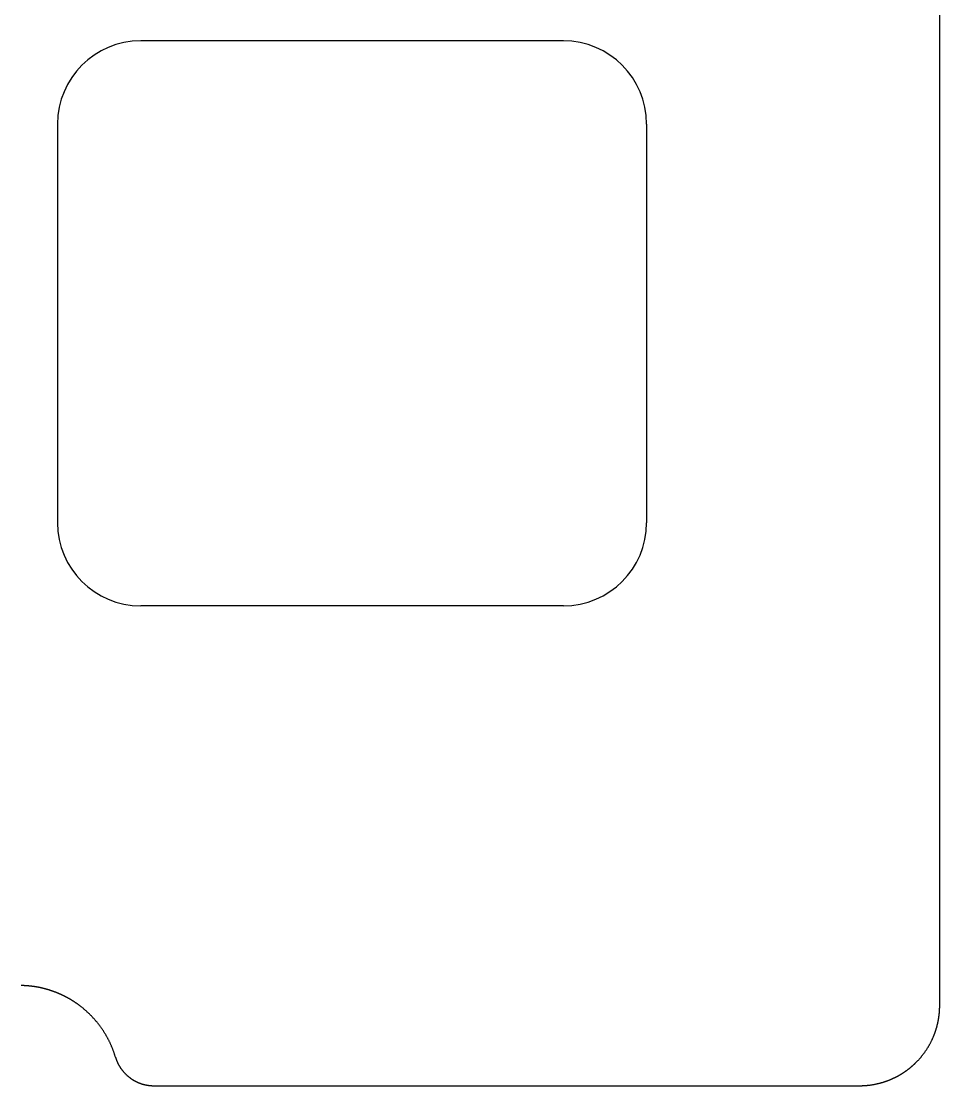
# Model space of a CAD drawing. Header units: millimetres. Extents: x -10 to 277, y -95 to 18.
# Drawn here: x 253.68 to 276.6, y -95.23 to -68.66 of the extents above; entities that cross this region are included whole.
import ezdxf

# ---------------------------------------------------------------- set-up
doc = ezdxf.new("R2010")
doc.units = ezdxf.units.MM
doc.header["$MEASUREMENT"] = 0
doc.layers.add('BLACK', color=7, linetype='CONTINUOUS')
doc.layers.add('Edge.Cuts', color=53, linetype='CONTINUOUS')

msp = doc.modelspace()

# ---------------------------------------------------------------- linework, layer by layer
at = {"layer": 'BLACK', "linetype": 'Continuous'}
for p, q in [((267.2125, -69.15), (256.662499, -69.15)), ((254.5875, -71.225), (254.5875, -81.175001)), ((269.2875, -71.225), (269.2875, -81.175)), ((267.2125, -83.25), (256.6625, -83.25))]:
    msp.add_line(p, q, dxfattribs=at)
at = {"layer": 'BLACK'}
for centre, radius, start, end in [((256.662504, -71.225004), 2.075004, 90.0001381, 179.9998896), ((267.2125, -71.225), 2.075, 0, 90), ((256.662502, -81.174998), 2.075002, 180.0000828, 269.9999448), ((267.2125, -81.175), 2.075, 270, 0)]:
    msp.add_arc(centre, radius, start, end, dxfattribs=at)
at = {"layer": 'Edge.Cuts', "linetype": 'Continuous'}
for p, q in [((276.6, -93.226), (276.6, 16.026)), ((253.686683, -92.726479), (253.679585, -92.726351)), ((253.693782, -92.726628), (253.686683, -92.726479)), ((253.700877, -92.726796), (253.693782, -92.726628)), ((253.707972, -92.726985), (253.700877, -92.726796)), ((253.715064, -92.727193), (253.707972, -92.726985)), ((253.722157, -92.727422), (253.715064, -92.727193)), ((253.729245, -92.72767), (253.722157, -92.727422)), ((253.736334, -92.727938), (253.729245, -92.72767)), ((253.743418, -92.728226), (253.736334, -92.727938)), ((253.750504, -92.728535), (253.743418, -92.728226)), ((253.757585, -92.728863), (253.750504, -92.728535)), ((253.764666, -92.729211), (253.757585, -92.728863)), ((253.771743, -92.729579), (253.764666, -92.729211)), ((253.778821, -92.729967), (253.771743, -92.729579)), ((253.785894, -92.730375), (253.778821, -92.729967)), ((253.792967, -92.730803), (253.785894, -92.730375)), ((253.800036, -92.73125), (253.792967, -92.730803)), ((253.807105, -92.731718), (253.800036, -92.73125)), ((253.81417, -92.732206), (253.807105, -92.731718)), ((253.821235, -92.732713), (253.81417, -92.732206)), ((253.828295, -92.733241), (253.821235, -92.732713)), ((253.835355, -92.733788), (253.828295, -92.733241)), ((253.842411, -92.734355), (253.835355, -92.733788)), ((253.849466, -92.734942), (253.842411, -92.734355)), ((253.856517, -92.735549), (253.849466, -92.734942)), ((253.863568, -92.736176), (253.856517, -92.735549)), ((253.870614, -92.736823), (253.863568, -92.736176)), ((253.877659, -92.737489), (253.870614, -92.736823)), ((253.8847, -92.738176), (253.877659, -92.737489)), ((253.891741, -92.738882), (253.8847, -92.738176)), ((253.898776, -92.739608), (253.891741, -92.738882)), ((253.905812, -92.740354), (253.898776, -92.739608)), ((253.912842, -92.74112), (253.905812, -92.740354)), ((253.919871, -92.741905), (253.912842, -92.74112)), ((253.926896, -92.742711), (253.919871, -92.741905)), ((253.93392, -92.743536), (253.926896, -92.742711)), ((253.940939, -92.744381), (253.93392, -92.743536)), ((253.947957, -92.745246), (253.940939, -92.744381)), ((253.95497, -92.746131), (253.947957, -92.745246)), ((253.961982, -92.747035), (253.95497, -92.746131)), ((253.968989, -92.747959), (253.961982, -92.747035)), ((253.975995, -92.748904), (253.968989, -92.747959)), ((253.982996, -92.749867), (253.975995, -92.748904)), ((253.989996, -92.750851), (253.982996, -92.749867)), ((253.99699, -92.751854), (253.989996, -92.750851)), ((254.003983, -92.752877), (253.99699, -92.751854)), ((254.010971, -92.75392), (254.003983, -92.752877)), ((254.017958, -92.754983), (254.010971, -92.75392)), ((254.024939, -92.756065), (254.017958, -92.754983)), ((254.031919, -92.757167), (254.024939, -92.756065)), ((254.038893, -92.758288), (254.031919, -92.757167)), ((254.045866, -92.75943), (254.038893, -92.758288)), ((254.052833, -92.760591), (254.045866, -92.75943)), ((254.059798, -92.761772), (254.052833, -92.760591)), ((254.066758, -92.762972), (254.059798, -92.761772)), ((254.073717, -92.764192), (254.066758, -92.762972)), ((254.080669, -92.765432), (254.073717, -92.764192)), ((254.08762, -92.766692), (254.080669, -92.765432)), ((254.094565, -92.767971), (254.08762, -92.766692)), ((254.101508, -92.769269), (254.094565, -92.767971)), ((254.108445, -92.770588), (254.101508, -92.769269)), ((254.11538, -92.771926), (254.108445, -92.770588)), ((254.122309, -92.773283), (254.11538, -92.771926)), ((254.129236, -92.774661), (254.122309, -92.773283)), ((254.136157, -92.776057), (254.129236, -92.774661)), ((254.143076, -92.777474), (254.136157, -92.776057)), ((254.149989, -92.778909), (254.143076, -92.777474)), ((254.1569, -92.780365), (254.149989, -92.778909)), ((254.163804, -92.78184), (254.1569, -92.780365)), ((254.170706, -92.783335), (254.163804, -92.78184)), ((254.177601, -92.784849), (254.170706, -92.783335)), ((254.184495, -92.786382), (254.177601, -92.784849)), ((254.191381, -92.787935), (254.184495, -92.786382)), ((254.198265, -92.789508), (254.191381, -92.787935)), ((254.205143, -92.7911), (254.198265, -92.789508)), ((254.212018, -92.792712), (254.205143, -92.7911)), ((254.218887, -92.794343), (254.212018, -92.792712)), ((254.225752, -92.795994), (254.218887, -92.794343)), ((254.232612, -92.797663), (254.225752, -92.795994)), ((254.239468, -92.799353), (254.232612, -92.797663)), ((254.246317, -92.801062), (254.239468, -92.799353)), ((254.253164, -92.80279), (254.246317, -92.801062)), ((254.260004, -92.804537), (254.253164, -92.80279)), ((254.26684, -92.806305), (254.260004, -92.804537)), ((254.27367, -92.808091), (254.26684, -92.806305)), ((254.280496, -92.809897), (254.27367, -92.808091)), ((254.287316, -92.811722), (254.280496, -92.809897)), ((254.294132, -92.813566), (254.287316, -92.811722)), ((254.300942, -92.81543), (254.294132, -92.813566)), ((254.307747, -92.817313), (254.300942, -92.81543)), ((254.314546, -92.819215), (254.307747, -92.817313)), ((254.321341, -92.821137), (254.314546, -92.819215)), ((254.328129, -92.823078), (254.321341, -92.821137)), ((254.334914, -92.825038), (254.328129, -92.823078)), ((254.341691, -92.827017), (254.334914, -92.825038)), ((254.348464, -92.829016), (254.341691, -92.827017)), ((254.35523, -92.831034), (254.348464, -92.829016)), ((254.361992, -92.833071), (254.35523, -92.831034)), ((254.368747, -92.835127), (254.361992, -92.833071)), ((254.375497, -92.837203), (254.368747, -92.835127)), ((254.38224, -92.839297), (254.375497, -92.837203)), ((254.388979, -92.841411), (254.38224, -92.839297)), ((254.395711, -92.843544), (254.388979, -92.841411)), ((254.402438, -92.845696), (254.395711, -92.843544)), ((254.409157, -92.847867), (254.402438, -92.845696)), ((254.415872, -92.850057), (254.409157, -92.847867)), ((254.42258, -92.852266), (254.415872, -92.850057)), ((254.429283, -92.854494), (254.42258, -92.852266)), ((254.435978, -92.856741), (254.429283, -92.854494)), ((254.442668, -92.859008), (254.435978, -92.856741)), ((254.449351, -92.861293), (254.442668, -92.859008)), ((254.456029, -92.863597), (254.449351, -92.861293)), ((254.462699, -92.86592), (254.456029, -92.863597)), ((254.469363, -92.868263), (254.462699, -92.86592)), ((254.47602, -92.870624), (254.469363, -92.868263)), ((254.482672, -92.873004), (254.47602, -92.870624)), ((254.489316, -92.875403), (254.482672, -92.873004)), ((254.495955, -92.877821), (254.489316, -92.875403)), ((254.502586, -92.880257), (254.495955, -92.877821)), ((254.509211, -92.882713), (254.502586, -92.880257)), ((254.515828, -92.885187), (254.509211, -92.882713)), ((254.52244, -92.88768), (254.515828, -92.885187)), ((254.529043, -92.890192), (254.52244, -92.88768)), ((254.535641, -92.892723), (254.529043, -92.890192)), ((254.54223, -92.895272), (254.535641, -92.892723)), ((254.548814, -92.89784), (254.54223, -92.895272)), ((254.555389, -92.900427), (254.548814, -92.89784)), ((254.561959, -92.903033), (254.555389, -92.900427)), ((254.56852, -92.905656), (254.561959, -92.903033)), ((254.575075, -92.9083), (254.56852, -92.905656)), ((254.581621, -92.910961), (254.575075, -92.9083)), ((254.588161, -92.913641), (254.581621, -92.910961)), ((254.594693, -92.91634), (254.588161, -92.913641)), ((254.601219, -92.919057), (254.594693, -92.91634)), ((254.607735, -92.921793), (254.601219, -92.919057)), ((254.614246, -92.924547), (254.607735, -92.921793)), ((254.620747, -92.92732), (254.614246, -92.924547)), ((254.627243, -92.930111), (254.620747, -92.92732)), ((254.633729, -92.932921), (254.627243, -92.930111)), ((254.640208, -92.935749), (254.633729, -92.932921)), ((254.646679, -92.938596), (254.640208, -92.935749)), ((254.653143, -92.941461), (254.646679, -92.938596)), ((254.659598, -92.944344), (254.653143, -92.941461)), ((254.666046, -92.947246), (254.659598, -92.944344)), ((254.672485, -92.950166), (254.666046, -92.947246)), ((254.678917, -92.953104), (254.672485, -92.950166)), ((254.685339, -92.956061), (254.678917, -92.953104)), ((254.691755, -92.959036), (254.685339, -92.956061)), ((254.698161, -92.962029), (254.691755, -92.959036)), ((254.70456, -92.96504), (254.698161, -92.962029)), ((254.71095, -92.96807), (254.70456, -92.96504)), ((254.717332, -92.971118), (254.71095, -92.96807)), ((254.723705, -92.974183), (254.717332, -92.971118)), ((254.73007, -92.977267), (254.723705, -92.974183)), ((254.736426, -92.980369), (254.73007, -92.977267)), ((254.742774, -92.98349), (254.736426, -92.980369)), ((254.749113, -92.986627), (254.742774, -92.98349)), ((254.755443, -92.989784), (254.749113, -92.986627)), ((254.761765, -92.992958), (254.755443, -92.989784)), ((254.768078, -92.99615), (254.761765, -92.992958)), ((254.774381, -92.99936), (254.768078, -92.99615)), ((254.780676, -93.002588), (254.774381, -92.99936)), ((254.786962, -93.005834), (254.780676, -93.002588)), ((254.793239, -93.009097), (254.786962, -93.005834)), ((254.799507, -93.012379), (254.793239, -93.009097)), ((254.805766, -93.015678), (254.799507, -93.012379)), ((254.812015, -93.018995), (254.805766, -93.015678)), ((254.818256, -93.02233), (254.812015, -93.018995)), ((254.824487, -93.025683), (254.818256, -93.02233)), ((254.830709, -93.029053), (254.824487, -93.025683)), ((254.836921, -93.032441), (254.830709, -93.029053)), ((254.843124, -93.035846), (254.836921, -93.032441)), ((254.849317, -93.039269), (254.843124, -93.035846)), ((254.855501, -93.04271), (254.849317, -93.039269)), ((254.861675, -93.046169), (254.855501, -93.04271)), ((254.86784, -93.049644), (254.861675, -93.046169)), ((254.873995, -93.053138), (254.86784, -93.049644)), ((254.88014, -93.056649), (254.873995, -93.053138)), ((254.886275, -93.060177), (254.88014, -93.056649)), ((254.892401, -93.063722), (254.886275, -93.060177)), ((254.898516, -93.067285), (254.892401, -93.063722)), ((254.904622, -93.070866), (254.898516, -93.067285)), ((254.910718, -93.074463), (254.904622, -93.070866)), ((254.916803, -93.078078), (254.910718, -93.074463)), ((254.922879, -93.08171), (254.916803, -93.078078)), ((254.928944, -93.08536), (254.922879, -93.08171)), ((254.934999, -93.089026), (254.928944, -93.08536)), ((254.941044, -93.09271), (254.934999, -93.089026)), ((254.947078, -93.096411), (254.941044, -93.09271)), ((254.953102, -93.100129), (254.947078, -93.096411)), ((254.959116, -93.103864), (254.953102, -93.100129)), ((254.965119, -93.107617), (254.959116, -93.103864)), ((254.971111, -93.111386), (254.965119, -93.107617)), ((254.977094, -93.115172), (254.971111, -93.111386)), ((254.983065, -93.118975), (254.977094, -93.115172)), ((254.989026, -93.122795), (254.983065, -93.118975)), ((254.994976, -93.126631), (254.989026, -93.122795)), ((255.000915, -93.130485), (254.994976, -93.126631)), ((255.006843, -93.134356), (255.000915, -93.130485)), ((255.012761, -93.138243), (255.006843, -93.134356)), ((255.018667, -93.142147), (255.012761, -93.138243)), ((255.024563, -93.146068), (255.018667, -93.142147)), ((255.030447, -93.150005), (255.024563, -93.146068)), ((255.036321, -93.153959), (255.030447, -93.150005)), ((255.042183, -93.15793), (255.036321, -93.153959)), ((255.048034, -93.161917), (255.042183, -93.15793)), ((255.053874, -93.165921), (255.048034, -93.161917)), ((255.059702, -93.169941), (255.053874, -93.165921)), ((255.065519, -93.173978), (255.059702, -93.169941)), ((255.071325, -93.178031), (255.065519, -93.173978)), ((255.077119, -93.182101), (255.071325, -93.178031)), ((255.082902, -93.186187), (255.077119, -93.182101)), ((255.088673, -93.190289), (255.082902, -93.186187)), ((255.094433, -93.194407), (255.088673, -93.190289)), ((255.100181, -93.198542), (255.094433, -93.194407)), ((255.105918, -93.202693), (255.100181, -93.198542)), ((255.111642, -93.206861), (255.105918, -93.202693)), ((255.117355, -93.211044), (255.111642, -93.206861)), ((255.123056, -93.215243), (255.117355, -93.211044)), ((255.128745, -93.219459), (255.123056, -93.215243)), ((255.134422, -93.223691), (255.128745, -93.219459)), ((255.14574, -93.232202), (255.134422, -93.223691)), ((255.15701, -93.240777), (255.14574, -93.232202)), ((255.168231, -93.249415), (255.15701, -93.240777)), ((276.599887, -93.247299), (276.599944, -93.240969)), ((276.599944, -93.240969), (276.599981, -93.23464)), ((276.599981, -93.23464), (276.599999, -93.228308)), ((276.599999, -93.228308), (276.6, -93.226)), ((255.179403, -93.258117), (255.168231, -93.249415)), ((255.190526, -93.266882), (255.179403, -93.258117)), ((255.201599, -93.275708), (255.190526, -93.266882)), ((255.212621, -93.284598), (255.201599, -93.275708)), ((255.223593, -93.293549), (255.212621, -93.284598)), ((255.234513, -93.302561), (255.223593, -93.293549)), ((255.245383, -93.311635), (255.234513, -93.302561)), ((255.2562, -93.32077), (255.245383, -93.311635)), ((255.266965, -93.329966), (255.2562, -93.32077)), ((255.277678, -93.339222), (255.266965, -93.329966)), ((255.288338, -93.348538), (255.277678, -93.339222)), ((255.298945, -93.357914), (255.288338, -93.348538)), ((255.309498, -93.367349), (255.298945, -93.357914)), ((255.319997, -93.376843), (255.309498, -93.367349)), ((255.330442, -93.386396), (255.319997, -93.376843)), ((255.340832, -93.396007), (255.330442, -93.386396)), ((255.351168, -93.405677), (255.340832, -93.396007)), ((255.361448, -93.415404), (255.351168, -93.405677)), ((255.371672, -93.425188), (255.361448, -93.415404)), ((255.38184, -93.43503), (255.371672, -93.425188)), ((255.391952, -93.444928), (255.38184, -93.43503)), ((255.402007, -93.454883), (255.391952, -93.444928)), ((255.412005, -93.464894), (255.402007, -93.454883)), ((255.421945, -93.47496), (255.412005, -93.464894)), ((255.431828, -93.485082), (255.421945, -93.47496)), ((255.441653, -93.495259), (255.431828, -93.485082)), ((255.45142, -93.505491), (255.441653, -93.495259)), ((255.461127, -93.515777), (255.45142, -93.505491)), ((276.579452, -93.512), (276.580347, -93.505739)), ((276.580347, -93.505739), (276.581221, -93.499477)), ((276.581221, -93.499477), (276.582076, -93.49321)), ((276.582076, -93.49321), (276.582911, -93.486942)), ((276.582911, -93.486942), (276.583726, -93.48067)), ((276.583726, -93.48067), (276.584522, -93.474397)), ((276.584522, -93.474397), (276.585297, -93.46812)), ((276.585297, -93.46812), (276.586053, -93.461841)), ((276.586053, -93.461841), (276.586788, -93.455559)), ((276.586788, -93.455559), (276.587504, -93.449276)), ((276.587504, -93.449276), (276.5882, -93.44299)), ((276.5882, -93.44299), (276.588876, -93.436702)), ((276.588876, -93.436702), (276.589532, -93.430411)), ((276.589532, -93.430411), (276.590169, -93.424119)), ((276.590169, -93.424119), (276.590785, -93.417824)), ((276.590785, -93.417824), (276.591381, -93.411528)), ((276.591381, -93.411528), (276.591958, -93.405229)), ((276.591958, -93.405229), (276.592515, -93.39893)), ((276.592515, -93.39893), (276.593051, -93.392627)), ((276.593051, -93.392627), (276.593568, -93.386323)), ((276.593568, -93.386323), (276.594065, -93.380017)), ((276.594065, -93.380017), (276.594542, -93.37371)), ((276.594542, -93.37371), (276.594999, -93.3674)), ((276.594999, -93.3674), (276.595436, -93.361091)), ((276.595436, -93.361091), (276.595853, -93.354778)), ((276.595853, -93.354778), (276.59625, -93.348465)), ((276.59625, -93.348465), (276.596627, -93.34215)), ((276.596627, -93.34215), (276.596984, -93.335834)), ((276.596984, -93.335834), (276.597322, -93.329516)), ((276.597322, -93.329516), (276.597639, -93.323198)), ((276.597639, -93.323198), (276.597936, -93.316877)), ((276.597936, -93.316877), (276.598213, -93.310557)), ((276.598213, -93.310557), (276.598471, -93.304235)), ((276.598471, -93.304235), (276.598708, -93.297912)), ((276.598708, -93.297912), (276.598925, -93.291588)), ((276.598925, -93.291588), (276.599123, -93.285264)), ((276.599123, -93.285264), (276.5993, -93.278937)), ((276.5993, -93.278937), (276.599457, -93.272612)), ((276.599457, -93.272612), (276.599595, -93.266284)), ((276.599595, -93.266284), (276.599712, -93.259957)), ((276.599712, -93.259957), (276.599809, -93.253627)), ((276.599809, -93.253627), (276.599887, -93.247299)), ((255.470776, -93.526117), (255.461127, -93.515777)), ((255.480366, -93.536511), (255.470776, -93.526117)), ((255.489896, -93.546958), (255.480366, -93.536511)), ((255.499366, -93.557458), (255.489896, -93.546958)), ((255.508776, -93.56801), (255.499366, -93.557458)), ((255.518125, -93.578615), (255.508776, -93.56801)), ((255.527414, -93.589272), (255.518125, -93.578615)), ((255.536641, -93.599981), (255.527414, -93.589272)), ((255.545807, -93.610741), (255.536641, -93.599981)), ((255.554911, -93.621551), (255.545807, -93.610741)), ((255.563954, -93.632413), (255.554911, -93.621551)), ((255.572934, -93.643324), (255.563954, -93.632413)), ((255.581851, -93.654285), (255.572934, -93.643324)), ((255.590706, -93.665296), (255.581851, -93.654285)), ((255.599498, -93.676356), (255.590706, -93.665296)), ((255.608226, -93.687465), (255.599498, -93.676356)), ((255.616891, -93.698622), (255.608226, -93.687465)), ((255.625492, -93.709827), (255.616891, -93.698622)), ((255.634028, -93.721081), (255.625492, -93.709827)), ((255.642501, -93.732381), (255.634028, -93.721081)), ((255.650908, -93.743729), (255.642501, -93.732381)), ((255.659251, -93.755123), (255.650908, -93.743729)), ((255.667529, -93.766564), (255.659251, -93.755123)), ((255.675741, -93.778051), (255.667529, -93.766564)), ((276.522406, -93.777683), (276.524141, -93.7716)), ((276.524141, -93.7716), (276.525858, -93.765512)), ((276.525858, -93.765512), (276.527554, -93.75942)), ((276.527554, -93.75942), (276.529232, -93.753321)), ((276.529232, -93.753321), (276.53089, -93.747217)), ((276.53089, -93.747217), (276.532529, -93.741108)), ((276.532529, -93.741108), (276.534149, -93.734995)), ((276.534149, -93.734995), (276.535749, -93.728875)), ((276.535749, -93.728875), (276.53733, -93.722751)), ((276.53733, -93.722751), (276.538891, -93.716622)), ((276.538891, -93.716622), (276.540433, -93.710489)), ((276.540433, -93.710489), (276.541956, -93.70435)), ((276.541956, -93.70435), (276.543459, -93.698207)), ((276.543459, -93.698207), (276.544943, -93.692058)), ((276.544943, -93.692058), (276.546407, -93.685906)), ((276.546407, -93.685906), (276.547852, -93.679748)), ((276.547852, -93.679748), (276.549277, -93.673587)), ((276.549277, -93.673587), (276.550683, -93.66742)), ((276.550683, -93.66742), (276.55207, -93.66125)), ((276.55207, -93.66125), (276.553436, -93.655075)), ((276.553436, -93.655075), (276.554784, -93.648896)), ((276.554784, -93.648896), (276.556111, -93.642712)), ((276.556111, -93.642712), (276.557419, -93.636525)), ((276.557419, -93.636525), (276.558708, -93.630333)), ((276.558708, -93.630333), (276.559977, -93.624138)), ((276.559977, -93.624138), (276.561226, -93.617938)), ((276.561226, -93.617938), (276.562456, -93.611735)), ((276.562456, -93.611735), (276.563666, -93.605528)), ((276.563666, -93.605528), (276.564856, -93.599317)), ((276.564856, -93.599317), (276.566027, -93.593102)), ((276.566027, -93.593102), (276.567178, -93.586884)), ((276.567178, -93.586884), (276.568309, -93.580661)), ((276.568309, -93.580661), (276.569421, -93.574436)), ((276.569421, -93.574436), (276.570513, -93.568207)), ((276.570513, -93.568207), (276.571585, -93.561975)), ((276.571585, -93.561975), (276.572638, -93.555739)), ((276.572638, -93.555739), (276.573671, -93.5495)), ((276.573671, -93.5495), (276.574684, -93.543258)), ((276.574684, -93.543258), (276.575677, -93.537013)), ((276.575677, -93.537013), (276.576651, -93.530764)), ((276.576651, -93.530764), (276.577604, -93.524512)), ((276.577604, -93.524512), (276.578538, -93.518257)), ((276.578538, -93.518257), (276.579452, -93.512)), ((255.683887, -93.789583), (255.675741, -93.778051)), ((255.691968, -93.801161), (255.683887, -93.789583)), ((255.699983, -93.812783), (255.691968, -93.801161)), ((255.707931, -93.824451), (255.699983, -93.812783)), ((255.715813, -93.836163), (255.707931, -93.824451)), ((255.723628, -93.847918), (255.715813, -93.836163)), ((255.731375, -93.859718), (255.723628, -93.847918)), ((255.739056, -93.87156), (255.731375, -93.859718)), ((255.746669, -93.883446), (255.739056, -93.87156)), ((255.754215, -93.895374), (255.746669, -93.883446)), ((255.761692, -93.907344), (255.754215, -93.895374)), ((255.769102, -93.919356), (255.761692, -93.907344)), ((255.776443, -93.93141), (255.769102, -93.919356)), ((255.783716, -93.943505), (255.776443, -93.93141)), ((255.79092, -93.955641), (255.783716, -93.943505)), ((255.798055, -93.967818), (255.79092, -93.955641)), ((255.805121, -93.980035), (255.798055, -93.967818)), ((255.812118, -93.992292), (255.805121, -93.980035)), ((255.819045, -94.004588), (255.812118, -93.992292)), ((255.825903, -94.016924), (255.819045, -94.004588)), ((255.832691, -94.029298), (255.825903, -94.016924)), ((255.839409, -94.041712), (255.832691, -94.029298)), ((276.422108, -94.050552), (276.427287, -94.03901)), ((276.427287, -94.03901), (276.432394, -94.027436)), ((276.432394, -94.027436), (276.437427, -94.015829)), ((276.437427, -94.015829), (276.442386, -94.00419)), ((276.442386, -94.00419), (276.447272, -93.99252)), ((276.447272, -93.99252), (276.449687, -93.986674)), ((276.449687, -93.986674), (276.452084, -93.98082)), ((276.452084, -93.98082), (276.454462, -93.974958)), ((276.454462, -93.974958), (276.456822, -93.969089)), ((276.456822, -93.969089), (276.459163, -93.963213)), ((276.459163, -93.963213), (276.461486, -93.957329)), ((276.461486, -93.957329), (276.46379, -93.951438)), ((276.46379, -93.951438), (276.466075, -93.945539)), ((276.466075, -93.945539), (276.468342, -93.939633)), ((276.468342, -93.939633), (276.47059, -93.933721)), ((276.47059, -93.933721), (276.472819, -93.927801)), ((276.472819, -93.927801), (276.475029, -93.921874)), ((276.475029, -93.921874), (276.477221, -93.91594)), ((276.477221, -93.91594), (276.479394, -93.909999)), ((276.479394, -93.909999), (276.481548, -93.904052)), ((276.481548, -93.904052), (276.483684, -93.898097)), ((276.483684, -93.898097), (276.4858, -93.892136)), ((276.4858, -93.892136), (276.487898, -93.886168)), ((276.487898, -93.886168), (276.489976, -93.880194)), ((276.489976, -93.880194), (276.492036, -93.874213)), ((276.492036, -93.874213), (276.494077, -93.868226)), ((276.494077, -93.868226), (276.496099, -93.862232)), ((276.496099, -93.862232), (276.498102, -93.856232)), ((276.498102, -93.856232), (276.500086, -93.850226)), ((276.500086, -93.850226), (276.502051, -93.844214)), ((276.502051, -93.844214), (276.503997, -93.838195)), ((276.503997, -93.838195), (276.505924, -93.83217)), ((276.505924, -93.83217), (276.507832, -93.826139)), ((276.507832, -93.826139), (276.509721, -93.820103)), ((276.509721, -93.820103), (276.51159, -93.81406)), ((276.51159, -93.81406), (276.513441, -93.808011)), ((276.513441, -93.808011), (276.515272, -93.801957)), ((276.515272, -93.801957), (276.517085, -93.795897)), ((276.517085, -93.795897), (276.518878, -93.789831)), ((276.518878, -93.789831), (276.520651, -93.78376)), ((276.520651, -93.78376), (276.522406, -93.777683)), ((255.846056, -94.054163), (255.839409, -94.041712)), ((255.852634, -94.066652), (255.846056, -94.054163)), ((255.859141, -94.07918), (255.852634, -94.066652)), ((255.865577, -94.091744), (255.859141, -94.07918)), ((255.871942, -94.104346), (255.865577, -94.091744)), ((255.878236, -94.116984), (255.871942, -94.104346)), ((255.884459, -94.129658), (255.878236, -94.116984)), ((255.89061, -94.142369), (255.884459, -94.129658)), ((255.89669, -94.155115), (255.89061, -94.142369)), ((255.902699, -94.167897), (255.89669, -94.155115)), ((255.908635, -94.180714), (255.902699, -94.167897)), ((255.9145, -94.193566), (255.908635, -94.180714)), ((255.920292, -94.206452), (255.9145, -94.193566)), ((255.926013, -94.219373), (255.920292, -94.206452)), ((255.93166, -94.232327), (255.926013, -94.219373)), ((255.937235, -94.245315), (255.93166, -94.232327)), ((255.942738, -94.258337), (255.937235, -94.245315)), ((255.948168, -94.271391), (255.942738, -94.258337)), ((255.953524, -94.284479), (255.948168, -94.271391)), ((255.958808, -94.297598), (255.953524, -94.284479)), ((255.964018, -94.31075), (255.958808, -94.297598)), ((276.276491, -94.316572), (276.283353, -94.305951)), ((276.283353, -94.305951), (276.290148, -94.295286)), ((276.290148, -94.295286), (276.296875, -94.284578)), ((276.296875, -94.284578), (276.303534, -94.273827)), ((276.303534, -94.273827), (276.310126, -94.263034)), ((276.310126, -94.263034), (276.316649, -94.2522)), ((276.316649, -94.2522), (276.323104, -94.241324)), ((276.323104, -94.241324), (276.32949, -94.230408)), ((276.32949, -94.230408), (276.335806, -94.219451)), ((276.335806, -94.219451), (276.342054, -94.208454)), ((276.342054, -94.208454), (276.348232, -94.197417)), ((276.348232, -94.197417), (276.35434, -94.186342)), ((276.35434, -94.186342), (276.360379, -94.175228)), ((276.360379, -94.175228), (276.366347, -94.164075)), ((276.366347, -94.164075), (276.372244, -94.152885)), ((276.372244, -94.152885), (276.378071, -94.141658)), ((276.378071, -94.141658), (276.383826, -94.130394)), ((276.383826, -94.130394), (276.389511, -94.119093)), ((276.389511, -94.119093), (276.395124, -94.107757)), ((276.395124, -94.107757), (276.400665, -94.096385)), ((276.400665, -94.096385), (276.406134, -94.084978)), ((276.406134, -94.084978), (276.411531, -94.073537)), ((276.411531, -94.073537), (276.416856, -94.062061)), ((276.416856, -94.062061), (276.422108, -94.050552)), ((255.969155, -94.323934), (255.964018, -94.31075)), ((255.974219, -94.337149), (255.969155, -94.323934)), ((255.979208, -94.350396), (255.974219, -94.337149)), ((255.984125, -94.363674), (255.979208, -94.350396)), ((255.988967, -94.376982), (255.984125, -94.363674)), ((255.993735, -94.390321), (255.988967, -94.376982)), ((255.998429, -94.403691), (255.993735, -94.390321)), ((256.003049, -94.41709), (255.998429, -94.403691)), ((256.007594, -94.430519), (256.003049, -94.41709)), ((256.012066, -94.443977), (256.007594, -94.430519)), ((256.016462, -94.457464), (256.012066, -94.443977)), ((256.020784, -94.470981), (256.016462, -94.457464)), ((256.025031, -94.484525), (256.020784, -94.470981)), ((256.029203, -94.498099), (256.025031, -94.484525)), ((256.0333, -94.5117), (256.029203, -94.498099)), ((256.0333, -94.5117), (256.035903, -94.520294)), ((256.035903, -94.520294), (256.03858, -94.528859)), ((256.03858, -94.528859), (256.041333, -94.537396)), ((256.041333, -94.537396), (256.04416, -94.545904)), ((256.04416, -94.545904), (256.047061, -94.554382)), ((256.047061, -94.554382), (256.050037, -94.562831)), ((256.050037, -94.562831), (256.053087, -94.571249)), ((256.053087, -94.571249), (256.05621, -94.579637)), ((276.075418, -94.576213), (276.083928, -94.566855)), ((276.083928, -94.566855), (276.092378, -94.557445)), ((276.092378, -94.557445), (276.100768, -94.547982)), ((276.100768, -94.547982), (276.109097, -94.538466)), ((276.109097, -94.538466), (276.117366, -94.528898)), ((276.117366, -94.528898), (276.125574, -94.519278)), ((276.125574, -94.519278), (276.133721, -94.509607)), ((276.133721, -94.509607), (276.141806, -94.499885)), ((276.141806, -94.499885), (276.14983, -94.490113)), ((276.14983, -94.490113), (276.157791, -94.480289)), ((276.157791, -94.480289), (276.16569, -94.470416)), ((276.16569, -94.470416), (276.173526, -94.460493)), ((276.173526, -94.460493), (276.1813, -94.450521)), ((276.1813, -94.450521), (276.18901, -94.4405)), ((276.18901, -94.4405), (276.196656, -94.430431)), ((276.196656, -94.430431), (276.204239, -94.420313)), ((276.204239, -94.420313), (276.211757, -94.410148)), ((276.211757, -94.410148), (276.219211, -94.399935)), ((276.219211, -94.399935), (276.226601, -94.389675)), ((276.226601, -94.389675), (276.233925, -94.379368)), ((276.233925, -94.379368), (276.241184, -94.369016)), ((276.241184, -94.369016), (276.248378, -94.358617)), ((276.248378, -94.358617), (276.255506, -94.348173)), ((276.255506, -94.348173), (276.262567, -94.337684)), ((276.262567, -94.337684), (276.269563, -94.32715)), ((276.269563, -94.32715), (276.276491, -94.316572)), ((256.05621, -94.579637), (256.059408, -94.587993)), ((256.059408, -94.587993), (256.062678, -94.596318)), ((256.062678, -94.596318), (256.066022, -94.60461)), ((256.066022, -94.60461), (256.069439, -94.612871)), ((256.069439, -94.612871), (256.072929, -94.621098)), ((256.072929, -94.621098), (256.076492, -94.629292)), ((256.076492, -94.629292), (256.080127, -94.637452)), ((256.080127, -94.637452), (256.083834, -94.645577)), ((256.083834, -94.645577), (256.087613, -94.653668)), ((256.087613, -94.653668), (256.091463, -94.661723)), ((256.091463, -94.661723), (256.095385, -94.669742)), ((256.095385, -94.669742), (256.099379, -94.677725)), ((256.099379, -94.677725), (256.103443, -94.685672)), ((256.103443, -94.685672), (256.107578, -94.693581)), ((256.107578, -94.693581), (256.111783, -94.701452)), ((256.111783, -94.701452), (256.116059, -94.709285)), ((256.116059, -94.709285), (256.120404, -94.717079)), ((256.120404, -94.717079), (256.124819, -94.724833)), ((256.124819, -94.724833), (256.129303, -94.732548)), ((256.129303, -94.732548), (256.133856, -94.740222)), ((256.133856, -94.740222), (256.138478, -94.747856)), ((256.138478, -94.747856), (256.143168, -94.755447)), ((256.143168, -94.755447), (256.147926, -94.762997)), ((256.147926, -94.762997), (256.152752, -94.770505)), ((256.152752, -94.770505), (256.157645, -94.777969)), ((256.157645, -94.777969), (256.162605, -94.78539)), ((256.162605, -94.78539), (256.167632, -94.792766)), ((256.167632, -94.792766), (256.172725, -94.800098)), ((256.172725, -94.800098), (256.177884, -94.807385)), ((256.177884, -94.807385), (256.183109, -94.814626)), ((256.183109, -94.814626), (256.188398, -94.82182)), ((256.188398, -94.82182), (256.193753, -94.828968)), ((256.193753, -94.828968), (256.199172, -94.836068)), ((256.199172, -94.836068), (256.204654, -94.84312)), ((275.782174, -94.839205), (275.787269, -94.835459)), ((275.787269, -94.835459), (275.792353, -94.831696)), ((275.792353, -94.831696), (275.797424, -94.827918)), ((275.797424, -94.827918), (275.802484, -94.824123)), ((275.802484, -94.824123), (275.807531, -94.820313)), ((275.807531, -94.820313), (275.812566, -94.816486)), ((275.812566, -94.816486), (275.817589, -94.812644)), ((275.817589, -94.812644), (275.822601, -94.808785)), ((275.822601, -94.808785), (275.827599, -94.804911)), ((275.827599, -94.804911), (275.832586, -94.801021)), ((275.832586, -94.801021), (275.83756, -94.797115)), ((275.83756, -94.797115), (275.842523, -94.793193)), ((275.842523, -94.793193), (275.847472, -94.789256)), ((275.847472, -94.789256), (275.85241, -94.785303)), ((275.85241, -94.785303), (275.857334, -94.781335)), ((275.857334, -94.781335), (275.862247, -94.77735)), ((275.862247, -94.77735), (275.867146, -94.773351)), ((275.867146, -94.773351), (275.872034, -94.769335)), ((275.872034, -94.769335), (275.876907, -94.765304)), ((275.876907, -94.765304), (275.88177, -94.761258)), ((275.88177, -94.761258), (275.886618, -94.757196)), ((275.886618, -94.757196), (275.891455, -94.753119)), ((275.891455, -94.753119), (275.896278, -94.749027)), ((275.896278, -94.749027), (275.901089, -94.744918)), ((275.901089, -94.744918), (275.905886, -94.740796)), ((275.905886, -94.740796), (275.910671, -94.736657)), ((275.910671, -94.736657), (275.915442, -94.732504)), ((275.915442, -94.732504), (275.920201, -94.728335)), ((275.920201, -94.728335), (275.924946, -94.724151)), ((275.924946, -94.724151), (275.929678, -94.719952)), ((275.929678, -94.719952), (275.934397, -94.715738)), ((275.934397, -94.715738), (275.939104, -94.711509)), ((275.939104, -94.711509), (275.943796, -94.707265)), ((275.943796, -94.707265), (275.948475, -94.703006)), ((275.948475, -94.703006), (275.953141, -94.698733)), ((275.953141, -94.698733), (275.957794, -94.694443)), ((275.957794, -94.694443), (275.962433, -94.69014)), ((275.962433, -94.69014), (275.967059, -94.685821)), ((275.967059, -94.685821), (275.971671, -94.681489)), ((275.971671, -94.681489), (275.97627, -94.67714)), ((275.97627, -94.67714), (275.980854, -94.672778)), ((275.980854, -94.672778), (275.985426, -94.6684)), ((275.985426, -94.6684), (275.989984, -94.664009)), ((275.989984, -94.664009), (275.994528, -94.659602)), ((275.994528, -94.659602), (275.999058, -94.655182)), ((275.999058, -94.655182), (276.003575, -94.650746)), ((276.003575, -94.650746), (276.008078, -94.646296)), ((276.008078, -94.646296), (276.012567, -94.641831)), ((276.012567, -94.641831), (276.0142, -94.6402)), ((276.0142, -94.6402), (276.02312, -94.631223)), ((276.02312, -94.631223), (276.031982, -94.622191)), ((276.031982, -94.622191), (276.040787, -94.613104)), ((276.040787, -94.613104), (276.049533, -94.603963)), ((276.049533, -94.603963), (276.05822, -94.594767)), ((276.05822, -94.594767), (276.066849, -94.585517)), ((276.066849, -94.585517), (276.075418, -94.576213)), ((256.204654, -94.84312), (256.210201, -94.850124)), ((256.210201, -94.850124), (256.21581, -94.857078)), ((256.21581, -94.857078), (256.221482, -94.863983)), ((256.221482, -94.863983), (256.227217, -94.870838)), ((256.227217, -94.870838), (256.233013, -94.877642)), ((256.233013, -94.877642), (256.23887, -94.884395)), ((256.23887, -94.884395), (256.244789, -94.891096)), ((256.244789, -94.891096), (256.250768, -94.897744)), ((256.250768, -94.897744), (256.256806, -94.90434)), ((256.256806, -94.90434), (256.262905, -94.910882)), ((256.262905, -94.910882), (256.269062, -94.91737)), ((256.269062, -94.91737), (256.275277, -94.923804)), ((256.275277, -94.923804), (256.281551, -94.930182)), ((256.281551, -94.930182), (256.287882, -94.936505)), ((256.287882, -94.936505), (256.29427, -94.942771)), ((256.29427, -94.942771), (256.300714, -94.948981)), ((256.300714, -94.948981), (256.307214, -94.955134)), ((256.307214, -94.955134), (256.31377, -94.961228)), ((256.31377, -94.961228), (256.32038, -94.967265)), ((256.32038, -94.967265), (256.327044, -94.973243)), ((256.327044, -94.973243), (256.333762, -94.979161)), ((256.333762, -94.979161), (256.340534, -94.98502)), ((256.340534, -94.98502), (256.347357, -94.990818)), ((256.347357, -94.990818), (256.354233, -94.996555)), ((256.354233, -94.996555), (256.36116, -95.002231)), ((256.36116, -95.002231), (256.368137, -95.007845)), ((256.368137, -95.007845), (256.375165, -95.013397)), ((256.375165, -95.013397), (256.382242, -95.018886)), ((256.382242, -95.018886), (256.389368, -95.024311)), ((256.389368, -95.024311), (256.396543, -95.029673)), ((256.396543, -95.029673), (256.400148, -95.03233)), ((256.400148, -95.03233), (256.403765, -95.034971)), ((256.403765, -95.034971), (256.407394, -95.037595)), ((256.407394, -95.037595), (256.411034, -95.040204)), ((256.411034, -95.040204), (256.414686, -95.042796)), ((256.414686, -95.042796), (256.41835, -95.045372)), ((256.41835, -95.045372), (256.422025, -95.047931)), ((256.422025, -95.047931), (256.425711, -95.050474)), ((256.425711, -95.050474), (256.429409, -95.053)), ((256.429409, -95.053), (256.433118, -95.05551)), ((256.433118, -95.05551), (256.436838, -95.058003)), ((256.436838, -95.058003), (256.440569, -95.06048)), ((256.440569, -95.06048), (256.444311, -95.062939)), ((256.444311, -95.062939), (256.448064, -95.065382)), ((256.448064, -95.065382), (256.451828, -95.067809)), ((256.451828, -95.067809), (256.455602, -95.070218)), ((256.455602, -95.070218), (256.459387, -95.07261)), ((256.459387, -95.07261), (256.463183, -95.074986)), ((256.463183, -95.074986), (256.466989, -95.077344)), ((256.466989, -95.077344), (256.470806, -95.079685)), ((256.470806, -95.079685), (256.474633, -95.082009)), ((256.474633, -95.082009), (256.47847, -95.084316)), ((256.47847, -95.084316), (256.482317, -95.086606)), ((256.482317, -95.086606), (256.486175, -95.088878)), ((256.486175, -95.088878), (256.490042, -95.091133)), ((256.490042, -95.091133), (256.49392, -95.093371)), ((256.49392, -95.093371), (256.497806, -95.095591)), ((256.497806, -95.095591), (256.501704, -95.097794)), ((256.501704, -95.097794), (256.50561, -95.099979)), ((256.50561, -95.099979), (256.509526, -95.102147)), ((256.509526, -95.102147), (256.513452, -95.104297)), ((275.281613, -95.106261), (275.293492, -95.101912)), ((275.293492, -95.101912), (275.305344, -95.097487)), ((275.305344, -95.097487), (275.317167, -95.092988)), ((275.317167, -95.092988), (275.328962, -95.088414)), ((275.328962, -95.088414), (275.340728, -95.083765)), ((275.340728, -95.083765), (275.352465, -95.079042)), ((275.352465, -95.079042), (275.364171, -95.074245)), ((275.364171, -95.074245), (275.370013, -95.071819)), ((275.370013, -95.071819), (275.375847, -95.069374)), ((275.375847, -95.069374), (275.381674, -95.066911)), ((275.381674, -95.066911), (275.387492, -95.064429)), ((275.387492, -95.064429), (275.393303, -95.061929)), ((275.393303, -95.061929), (275.399106, -95.059411)), ((275.399106, -95.059411), (275.404901, -95.056874)), ((275.404901, -95.056874), (275.410688, -95.054319)), ((275.410688, -95.054319), (275.416466, -95.051746)), ((275.416466, -95.051746), (275.422237, -95.049154)), ((275.422237, -95.049154), (275.427999, -95.046544)), ((275.427999, -95.046544), (275.433753, -95.043916)), ((275.433753, -95.043916), (275.439499, -95.04127)), ((275.439499, -95.04127), (275.445236, -95.038606)), ((275.445236, -95.038606), (275.450965, -95.035923)), ((275.450965, -95.035923), (275.456685, -95.033223)), ((275.456685, -95.033223), (275.462397, -95.030504)), ((275.462397, -95.030504), (275.4681, -95.027767)), ((275.4681, -95.027767), (275.473794, -95.025013)), ((275.473794, -95.025013), (275.47948, -95.02224)), ((275.47948, -95.02224), (275.485157, -95.01945)), ((275.485157, -95.01945), (275.490825, -95.016641)), ((275.490825, -95.016641), (275.496484, -95.013815)), ((275.496484, -95.013815), (275.502134, -95.01097)), ((275.502134, -95.01097), (275.507775, -95.008108)), ((275.507775, -95.008108), (275.513407, -95.005228)), ((275.513407, -95.005228), (275.51903, -95.00233)), ((275.51903, -95.00233), (275.524643, -94.999415)), ((275.524643, -94.999415), (275.530247, -94.996482)), ((275.530247, -94.996482), (275.535843, -94.99353)), ((275.535843, -94.99353), (275.541428, -94.990562)), ((275.541428, -94.990562), (275.547004, -94.987576)), ((275.547004, -94.987576), (275.552571, -94.984572)), ((275.552571, -94.984572), (275.558128, -94.98155)), ((275.558128, -94.98155), (275.563675, -94.978512)), ((275.563675, -94.978512), (275.569213, -94.975455)), ((275.569213, -94.975455), (275.574741, -94.972381)), ((275.574741, -94.972381), (275.58026, -94.96929)), ((275.58026, -94.96929), (275.585768, -94.966181)), ((275.585768, -94.966181), (275.591267, -94.963055)), ((275.591267, -94.963055), (275.596755, -94.959911)), ((275.596755, -94.959911), (275.602234, -94.95675)), ((275.602234, -94.95675), (275.607702, -94.953572)), ((275.607702, -94.953572), (275.613161, -94.950376)), ((275.613161, -94.950376), (275.618609, -94.947164)), ((275.618609, -94.947164), (275.624047, -94.943934)), ((275.624047, -94.943934), (275.629475, -94.940687)), ((275.629475, -94.940687), (275.634893, -94.937423)), ((275.634893, -94.937423), (275.640299, -94.934142)), ((275.640299, -94.934142), (275.645696, -94.930843)), ((275.645696, -94.930843), (275.651082, -94.927528)), ((275.651082, -94.927528), (275.656458, -94.924195)), ((275.656458, -94.924195), (275.661823, -94.920846)), ((275.661823, -94.920846), (275.667178, -94.91748)), ((275.667178, -94.91748), (275.672521, -94.914097)), ((275.672521, -94.914097), (275.677854, -94.910696)), ((275.677854, -94.910696), (275.683176, -94.90728)), ((275.683176, -94.90728), (275.688487, -94.903846)), ((275.688487, -94.903846), (275.693787, -94.900396)), ((275.693787, -94.900396), (275.699077, -94.896928)), ((275.699077, -94.896928), (275.704355, -94.893444)), ((275.704355, -94.893444), (275.709623, -94.889944)), ((275.709623, -94.889944), (275.714879, -94.886427)), ((275.714879, -94.886427), (275.720124, -94.882893)), ((275.720124, -94.882893), (275.725357, -94.879343)), ((275.725357, -94.879343), (275.73058, -94.875775)), ((275.73058, -94.875775), (275.735791, -94.872192)), ((275.735791, -94.872192), (275.740991, -94.868592)), ((275.740991, -94.868592), (275.746179, -94.864976)), ((275.746179, -94.864976), (275.751356, -94.861343)), ((275.751356, -94.861343), (275.756521, -94.857695)), ((275.756521, -94.857695), (275.761676, -94.854029)), ((275.761676, -94.854029), (275.766817, -94.850348)), ((275.766817, -94.850348), (275.771948, -94.84665)), ((275.771948, -94.84665), (275.777067, -94.842936)), ((275.777067, -94.842936), (275.782174, -94.839205)), ((256.513452, -95.104297), (256.517387, -95.10643)), ((256.517387, -95.10643), (256.521331, -95.108545)), ((256.521331, -95.108545), (256.525285, -95.110642)), ((256.525285, -95.110642), (256.529247, -95.112721)), ((256.529247, -95.112721), (256.53322, -95.114782)), ((256.53322, -95.114782), (256.5372, -95.116826)), ((256.5372, -95.116826), (256.54119, -95.118852)), ((256.54119, -95.118852), (256.545189, -95.120859)), ((256.545189, -95.120859), (256.549196, -95.122849)), ((256.549196, -95.122849), (256.553212, -95.12482)), ((256.553212, -95.12482), (256.557237, -95.126774)), ((256.557237, -95.126774), (256.56127, -95.128709)), ((256.56127, -95.128709), (256.565312, -95.130627)), ((256.565312, -95.130627), (256.569361, -95.132526)), ((256.569361, -95.132526), (256.57342, -95.134407)), ((256.57342, -95.134407), (256.577486, -95.136269)), ((256.577486, -95.136269), (256.581561, -95.138114)), ((256.581561, -95.138114), (256.585643, -95.13994)), ((256.585643, -95.13994), (256.589734, -95.141748)), ((256.589734, -95.141748), (256.593831, -95.143536)), ((256.593831, -95.143536), (256.597938, -95.145307)), ((256.597938, -95.145307), (256.602051, -95.14706)), ((256.602051, -95.14706), (256.606173, -95.148794)), ((256.606173, -95.148794), (256.610301, -95.150508)), ((256.610301, -95.150508), (256.614438, -95.152205)), ((256.614438, -95.152205), (256.618581, -95.153883)), ((256.618581, -95.153883), (256.622732, -95.155543)), ((256.622732, -95.155543), (256.626889, -95.157183)), ((256.626889, -95.157183), (256.631055, -95.158805)), ((256.631055, -95.158805), (256.635227, -95.160408)), ((256.635227, -95.160408), (256.639406, -95.161993)), ((256.639406, -95.161993), (256.643591, -95.163558)), ((256.643591, -95.163558), (256.647785, -95.165105)), ((256.647785, -95.165105), (256.651984, -95.166633)), ((256.651984, -95.166633), (256.65619, -95.168143)), ((256.65619, -95.168143), (256.660402, -95.169632)), ((256.660402, -95.169632), (256.664622, -95.171104)), ((256.664622, -95.171104), (256.668847, -95.172556)), ((256.668847, -95.172556), (256.673079, -95.173989)), ((256.673079, -95.173989), (256.677316, -95.175403)), ((256.677316, -95.175403), (256.681561, -95.176799)), ((256.681561, -95.176799), (256.68581, -95.178175)), ((256.68581, -95.178175), (256.690067, -95.179532)), ((256.690067, -95.179532), (256.694328, -95.180869)), ((256.694328, -95.180869), (256.698597, -95.182188)), ((256.698597, -95.182188), (256.70287, -95.183488)), ((256.70287, -95.183488), (256.70715, -95.184768)), ((256.70715, -95.184768), (256.711434, -95.186029)), ((256.711434, -95.186029), (256.715725, -95.187271)), ((256.715725, -95.187271), (256.72002, -95.188494)), ((256.72002, -95.188494), (256.724322, -95.189697)), ((256.724322, -95.189697), (256.728628, -95.190881)), ((256.728628, -95.190881), (256.73294, -95.192046)), ((256.73294, -95.192046), (256.737256, -95.193191)), ((256.737256, -95.193191), (256.741579, -95.194317)), ((256.741579, -95.194317), (256.745905, -95.195424)), ((256.745905, -95.195424), (256.750237, -95.196511)), ((256.750237, -95.196511), (256.754573, -95.197579)), ((256.754573, -95.197579), (256.758915, -95.198627)), ((256.758915, -95.198627), (256.76326, -95.199656)), ((256.76326, -95.199656), (256.767612, -95.200666)), ((256.767612, -95.200666), (256.771966, -95.201655)), ((256.771966, -95.201655), (256.776326, -95.202626)), ((256.776326, -95.202626), (256.780689, -95.203576)), ((256.780689, -95.203576), (256.785059, -95.204508)), ((256.785059, -95.204508), (256.78943, -95.20542)), ((256.78943, -95.20542), (256.793808, -95.206312)), ((256.793808, -95.206312), (256.798188, -95.207184)), ((256.798188, -95.207184), (256.802574, -95.208037)), ((256.802574, -95.208037), (256.806962, -95.208871)), ((256.806962, -95.208871), (256.811355, -95.209684)), ((256.811355, -95.209684), (256.815751, -95.210478)), ((256.815751, -95.210478), (256.820152, -95.211253)), ((256.820152, -95.211253), (256.824555, -95.212007)), ((256.824555, -95.212007), (256.828964, -95.212743)), ((256.828964, -95.212743), (256.833374, -95.213458)), ((256.833374, -95.213458), (256.837789, -95.214153)), ((256.837789, -95.214153), (256.842206, -95.214829)), ((256.842206, -95.214829), (256.846629, -95.215485)), ((256.846629, -95.215485), (256.851052, -95.216122)), ((256.851052, -95.216122), (256.855481, -95.216738)), ((256.855481, -95.216738), (256.859911, -95.217335)), ((256.859911, -95.217335), (256.864346, -95.217912)), ((256.864346, -95.217912), (256.868782, -95.218469)), ((256.868782, -95.218469), (256.873223, -95.219007)), ((256.873223, -95.219007), (256.877665, -95.219524)), ((256.877665, -95.219524), (256.882112, -95.220022)), ((256.882112, -95.220022), (256.886559, -95.2205)), ((256.886559, -95.2205), (256.891011, -95.220958)), ((256.891011, -95.220958), (256.895464, -95.221396)), ((256.895464, -95.221396), (256.899921, -95.221815)), ((256.899921, -95.221815), (256.904379, -95.222213)), ((256.904379, -95.222213), (256.908841, -95.222592)), ((256.908841, -95.222592), (256.913304, -95.222951)), ((256.913304, -95.222951), (256.917771, -95.223289)), ((256.917771, -95.223289), (256.922238, -95.223608)), ((256.922238, -95.223608), (256.926709, -95.223907)), ((256.926709, -95.223907), (256.931181, -95.224186)), ((256.931181, -95.224186), (256.935656, -95.224446)), ((256.935656, -95.224446), (256.940132, -95.224685)), ((256.940132, -95.224685), (256.944611, -95.224904)), ((256.944611, -95.224904), (256.94909, -95.225103)), ((256.94909, -95.225103), (256.953574, -95.225283)), ((256.953574, -95.225283), (256.958057, -95.225442)), ((256.958057, -95.225442), (256.962543, -95.225581)), ((256.962543, -95.225581), (256.967029, -95.225701)), ((256.967029, -95.225701), (256.97152, -95.2258)), ((256.97152, -95.2258), (256.976009, -95.22588)), ((256.976009, -95.22588), (256.980502, -95.225939)), ((256.980502, -95.225939), (256.984994, -95.225978)), ((256.984994, -95.225978), (256.98949, -95.225998)), ((256.98949, -95.225998), (256.9916, -95.226)), ((256.9916, -95.226), (274.6, -95.226)), ((274.6, -95.226), (274.612654, -95.22596)), ((274.612654, -95.22596), (274.625306, -95.22584)), ((274.625306, -95.22584), (274.637956, -95.22564)), ((274.637956, -95.22564), (274.650603, -95.22536)), ((274.650603, -95.22536), (274.663248, -95.225001)), ((274.663248, -95.225001), (274.675889, -95.224561)), ((274.675889, -95.224561), (274.688526, -95.224042)), ((274.688526, -95.224042), (274.701159, -95.223442)), ((274.701159, -95.223442), (274.713787, -95.222763)), ((274.713787, -95.222763), (274.72641, -95.222004)), ((274.72641, -95.222004), (274.739028, -95.221166)), ((274.739028, -95.221166), (274.75164, -95.220247)), ((274.75164, -95.220247), (274.764245, -95.219249)), ((274.764245, -95.219249), (274.776843, -95.218171)), ((274.776843, -95.218171), (274.789434, -95.217014)), ((274.789434, -95.217014), (274.802017, -95.215777)), ((274.802017, -95.215777), (274.814592, -95.21446)), ((274.814592, -95.21446), (274.827157, -95.213064)), ((274.827157, -95.213064), (274.839714, -95.211589)), ((274.839714, -95.211589), (274.852261, -95.210034)), ((274.852261, -95.210034), (274.864798, -95.2084)), ((274.864798, -95.2084), (274.877325, -95.206686)), ((274.877325, -95.206686), (274.88984, -95.204894)), ((274.88984, -95.204894), (274.902344, -95.203022)), ((274.902344, -95.203022), (274.914836, -95.201071)), ((274.914836, -95.201071), (274.927315, -95.199041)), ((274.927315, -95.199041), (274.939781, -95.196933)), ((274.939781, -95.196933), (274.952234, -95.194745)), ((274.952234, -95.194745), (274.964673, -95.192479)), ((274.964673, -95.192479), (274.977098, -95.190134)), ((274.977098, -95.190134), (274.989507, -95.18771)), ((274.989507, -95.18771), (275.001902, -95.185208)), ((275.001902, -95.185208), (275.01428, -95.182628)), ((275.01428, -95.182628), (275.026642, -95.179969)), ((275.026642, -95.179969), (275.038988, -95.177232)), ((275.038988, -95.177232), (275.051316, -95.174417)), ((275.051316, -95.174417), (275.063626, -95.171524)), ((275.063626, -95.171524), (275.075918, -95.168553)), ((275.075918, -95.168553), (275.088191, -95.165505)), ((275.088191, -95.165505), (275.100446, -95.162379)), ((275.100446, -95.162379), (275.11268, -95.159175)), ((275.11268, -95.159175), (275.124894, -95.155894)), ((275.124894, -95.155894), (275.137087, -95.152535)), ((275.137087, -95.152535), (275.149259, -95.1491)), ((275.149259, -95.1491), (275.16141, -95.145587)), ((275.16141, -95.145587), (275.173538, -95.141998)), ((275.173538, -95.141998), (275.185644, -95.138332)), ((275.185644, -95.138332), (275.197726, -95.13459)), ((275.197726, -95.13459), (275.209785, -95.130771)), ((275.209785, -95.130771), (275.221819, -95.126875)), ((275.221819, -95.126875), (275.233829, -95.122904)), ((275.233829, -95.122904), (275.245814, -95.118857)), ((275.245814, -95.118857), (275.257773, -95.114734)), ((275.257773, -95.114734), (275.269706, -95.110535)), ((275.269706, -95.110535), (275.281613, -95.106261))]:
    msp.add_line(p, q, dxfattribs=at)

doc.saveas('drawing.dxf')
